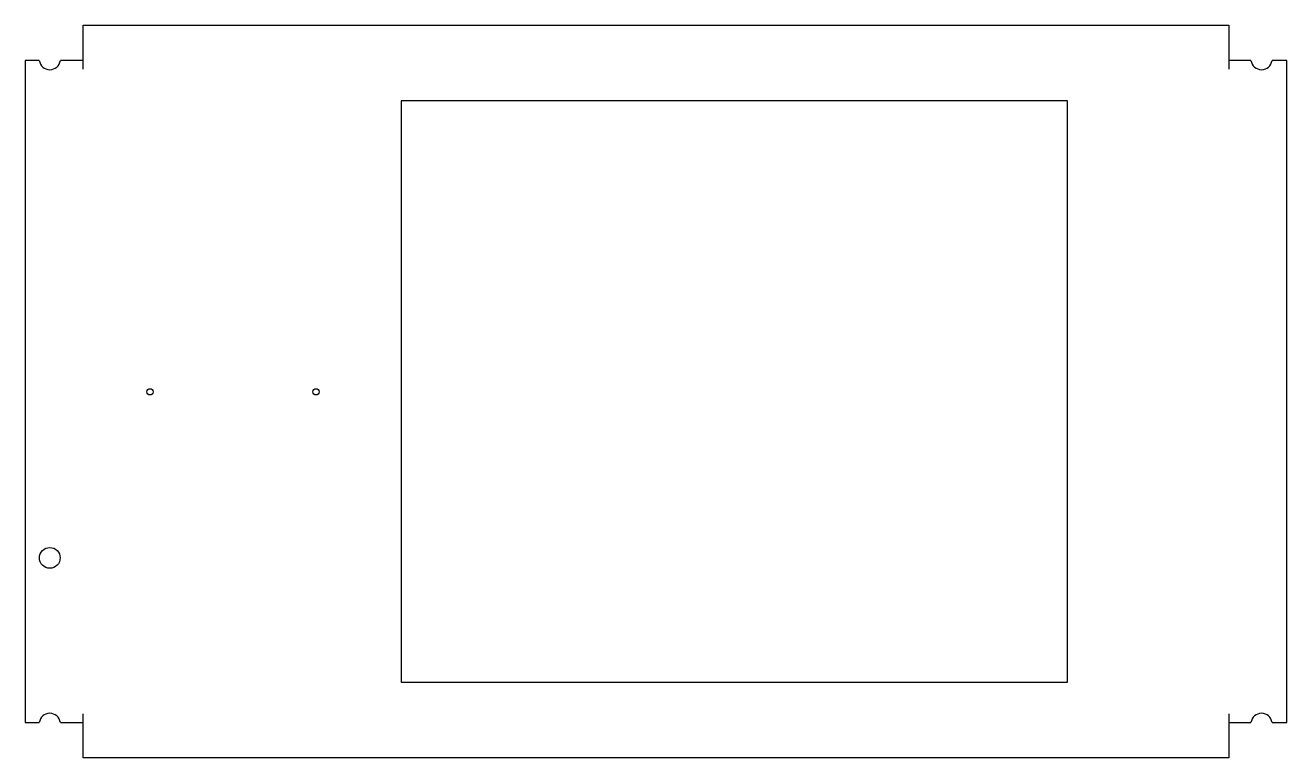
# Model space of a CAD drawing. Header units: inches. Extents: x -9.5 to 9.5, y -5.5 to 5.5.
import ezdxf

# ---------------------------------------------------------------- set-up
doc = ezdxf.new("R2010")
doc.units = ezdxf.units.IN
doc.header["$MEASUREMENT"] = 0

msp = doc.modelspace()

# ---------------------------------------------------------------- linework, layer by layer
at = {"color": 7, "linetype": 'Continuous', "lineweight": 25}
for p, q in [((-8.625, 4.859), (-8.625, 5.514)), ((-8.625, 5.514), (8.625, 5.514)), ((8.625, 5.514), (8.625, 4.859)), ((-9.5, 4.985), (-9.5, -4.985)), ((-9.289, 4.985), (-9.5, 4.985)), ((-8.631, 4.985), (-8.971, 4.985)), ((-8.631, 4.985), (-8.631, 4.859)), ((8.631, 4.859), (8.631, 4.985)), ((8.961, 4.985), (8.631, 4.985)), ((9.5, 4.985), (9.279, 4.985)), ((9.5, -4.985), (9.5, 4.985)), ((-8.631, 4.859), (-8.625, 4.859)), ((8.625, 4.859), (8.631, 4.859)), ((-3.84, 4.375), (-3.84, -4.375)), ((6.2, 4.375), (-3.84, 4.375)), ((6.2, -4.375), (6.2, 4.375)), ((-3.84, -4.375), (6.2, -4.375)), ((-8.625, -4.859), (-8.631, -4.859)), ((-8.631, -4.859), (-8.631, -4.985)), ((-8.625, -5.514), (-8.625, -4.859)), ((8.631, -4.859), (8.625, -4.859)), ((8.625, -4.859), (8.625, -5.514)), ((8.631, -4.985), (8.631, -4.859)), ((-9.5, -4.985), (-9.289, -4.985)), ((-8.971, -4.985), (-8.631, -4.985)), ((8.631, -4.985), (8.961, -4.985)), ((9.279, -4.985), (9.5, -4.985)), ((8.625, -5.514), (-8.625, -5.514))]:
    msp.add_line(p, q, dxfattribs=at)
for centre, radius in [((-7.62, -0.005), 0.0475), ((-5.12, -0.005), 0.0475), ((-9.13, -2.505), 0.156)]:
    msp.add_circle(centre, radius, dxfattribs=at)
for centre, start, end in [((-9.13, 5.005), 187.1808, 352.8192), ((9.12, 5.005), 187.1808, 352.8192), ((-9.13, -5.005), 7.1808, 172.8192), ((9.12, -5.005), 7.1808, 172.8192)]:
    msp.add_arc(centre, 0.16, start, end, dxfattribs=at)

doc.saveas('drawing.dxf')
